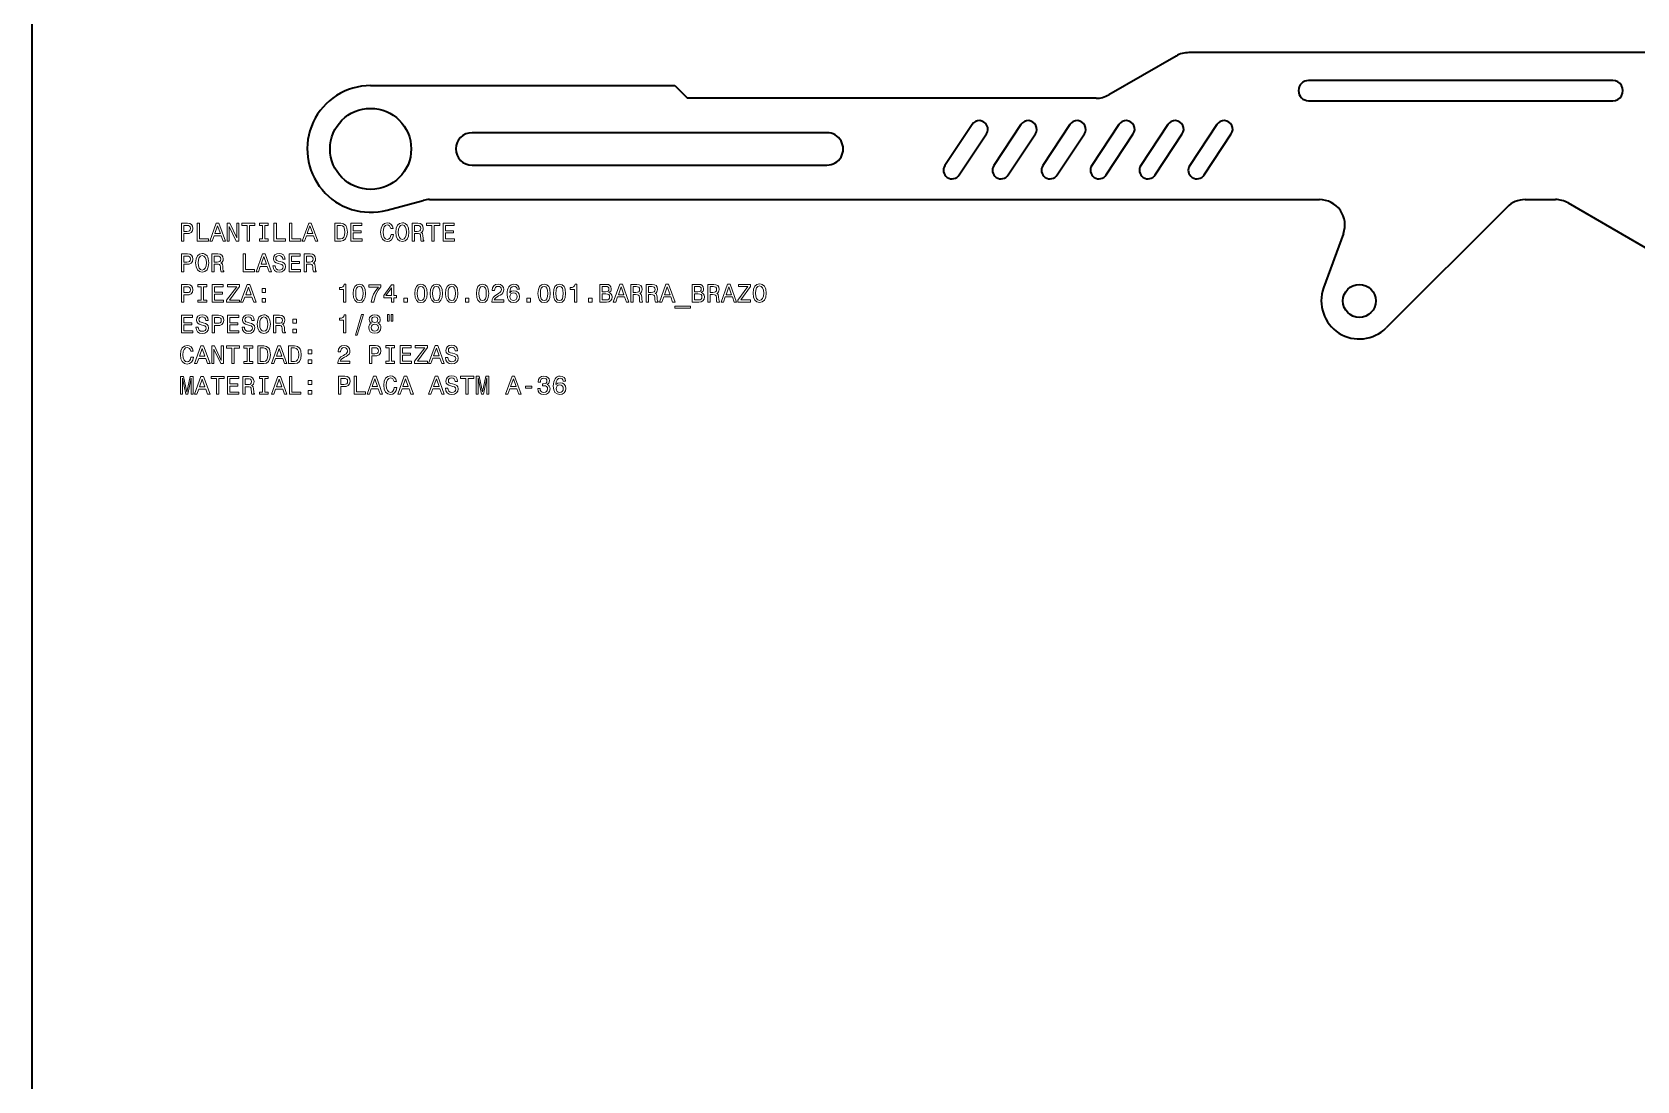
# Model space of a CAD drawing. Extents: x 15 to 1174, y 15 to 826.
# Drawn here: x 15 to 331.5, y 420.4 to 627.4 of the extents above; entities that cross this region are included whole.
import ezdxf

# ---------------------------------------------------------------- set-up
doc = ezdxf.new("R2010")
doc.units = 0

msp = doc.modelspace()

# ---------------------------------------------------------------- linework, layer by layer
at = {"color": 7, "lineweight": 35}
for p, q in [((15, 15), (15, 825.840027)), ((240.611053, 622.6474), (227.343094, 614.987122)), ((352.771301, 623.317261), (243.111053, 623.317261)), ((326.771301, 617.817261), (266.771301, 617.817261)), ((81.771301, 616.817261), (141.771301, 616.817261)), ((141.771301, 616.817261), (144.271301, 614.317261)), ((224.843094, 614.317261), (144.271301, 614.317261)), ((266.771301, 613.817261), (326.771301, 613.817261)), ((200.381378, 609.146851), (195.030136, 601.054749)), ((210.039734, 609.146851), (204.688492, 601.054749)), ((219.69809, 609.146851), (214.346848, 601.054749)), ((229.356445, 609.146851), (224.005203, 601.054749)), ((239.014801, 609.146851), (233.663559, 601.054749)), ((248.673157, 609.146851), (243.321915, 601.054749)), ((171.771301, 607.517273), (101.771301, 607.517273)), ((197.869064, 599.177368), (203.220306, 607.269531)), ((207.52742, 599.177368), (212.878662, 607.269531)), ((217.185776, 599.177368), (222.537018, 607.269531)), ((226.844131, 599.177368), (232.195374, 607.269531)), ((236.502472, 599.177368), (241.853729, 607.269531)), ((246.160828, 599.177368), (251.512085, 607.269531)), ((101.771301, 601.117249), (171.771301, 601.117249)), ((85.006531, 592.243164), (92.111237, 594.146912)), ((93.405334, 594.317261), (268.92865, 594.317261)), ((305.913452, 592.852783), (282.074585, 569.013977)), ((309.448975, 594.317261), (315.431549, 594.317261)), ((317.931549, 593.6474), (335.173828, 583.692566)), ((273.627106, 587.607178), (269.723602, 576.882385))]:
    msp.add_line(p, q, dxfattribs=at)
at = {"color": 7, "lineweight": 13}
for points in [[(44.453892, 586.143372), (44.917866, 586.143372), (44.917866, 587.621033), (45.432278, 587.621033), (45.951729, 587.64624), (46.365273, 587.822754), (46.632565, 588.16571), (46.723343, 588.634705), (46.652737, 589.06842), (46.451008, 589.386169), (46.118156, 589.57782), (45.664265, 589.643372), (44.453892, 589.643372)], [(45.538185, 589.214722), (45.840778, 589.184448), (46.062679, 589.088623), (46.193806, 588.912109), (46.239193, 588.634705), (46.188759, 588.342224), (46.052593, 588.16571), (45.820606, 588.074951), (45.50288, 588.049683), (44.917866, 588.049683), (44.917866, 589.214722)], [(47.530258, 586.143372), (49.779541, 586.143372), (49.779541, 586.567017), (47.994236, 586.567017), (47.994236, 589.643372), (47.530258, 589.643372)], [(50.056915, 586.143372), (50.520893, 586.143372), (50.88905, 587.17218), (52.286022, 587.17218), (52.654179, 586.143372), (53.128242, 586.143372), (51.847263, 589.648438), (51.332855, 589.648438)], [(51.05043, 587.600891), (51.590057, 589.144104), (52.129684, 587.600891)], [(53.476227, 586.143372), (53.894814, 586.143372), (53.894814, 589.012939), (55.236313, 586.143372), (55.775936, 586.143372), (55.775936, 589.643372), (55.352306, 589.643372), (55.352306, 586.773804), (54.025936, 589.643372), (53.476227, 589.643372)], [(57.430115, 586.143372), (57.894093, 586.143372), (57.894093, 589.219727), (58.953171, 589.219727), (58.953171, 589.643372), (56.365993, 589.643372), (56.365993, 589.219727), (57.430115, 589.219727)], [(60.466141, 586.567017), (59.820606, 586.567017), (59.820606, 586.143372), (61.575649, 586.143372), (61.575649, 586.567017), (60.930115, 586.567017), (60.930115, 589.219727), (61.575649, 589.219727), (61.575649, 589.643372), (59.820606, 589.643372), (59.820606, 589.219727), (60.466141, 589.219727)], [(62.710373, 586.143372), (64.959656, 586.143372), (64.959656, 586.567017), (63.174355, 586.567017), (63.174355, 589.643372), (62.710373, 589.643372)], [(65.746399, 586.143372), (67.995682, 586.143372), (67.995682, 586.567017), (66.210373, 586.567017), (66.210373, 589.643372), (65.746399, 589.643372)], [(68.273056, 586.143372), (68.73703, 586.143372), (69.105186, 587.17218), (70.502167, 587.17218), (70.870316, 586.143372), (71.344383, 586.143372), (70.0634, 589.648438), (69.548996, 589.648438)], [(69.266571, 587.600891), (69.806198, 589.144104), (70.345825, 587.600891)], [(75.873199, 589.643372), (74.708214, 589.643372), (74.708214, 586.143372), (75.873199, 586.143372), (76.422913, 586.254333), (76.831406, 586.592224), (77.083572, 587.141907), (77.174347, 587.893372), (77.093658, 588.659912), (76.992798, 588.962524), (76.851585, 589.20459), (76.443085, 589.53241), (76.175797, 589.613098)], [(75.837891, 589.224792), (76.221176, 589.149109), (76.483429, 588.917175), (76.639771, 588.503601), (76.690201, 587.893372), (76.63472, 587.303284), (76.478386, 586.889771), (76.21109, 586.642639), (75.837891, 586.561951), (75.177231, 586.561951), (75.177231, 589.224792)], [(77.855186, 586.143372), (80.074203, 586.143372), (80.074203, 586.567017), (78.31916, 586.567017), (78.31916, 587.752136), (79.882568, 587.752136), (79.882568, 588.170776), (78.31916, 588.170776), (78.31916, 589.219727), (80.033859, 589.219727), (80.033859, 589.643372), (77.855186, 589.643372)], [(85.803314, 587.444519), (85.702446, 587.020874), (85.536018, 586.718323), (85.304031, 586.531677), (85.031693, 586.471191), (84.703888, 586.561951), (84.446686, 586.83429), (84.275208, 587.278076), (84.219742, 587.893372), (84.275208, 588.503601), (84.441635, 588.952454), (84.698845, 589.224792), (85.031693, 589.320618), (85.273773, 589.270203), (85.480545, 589.128967), (85.641922, 588.902039), (85.752876, 588.589355), (86.231979, 588.589355), (86.080688, 589.06842), (85.818436, 589.43158), (85.460373, 589.658508), (85.031693, 589.739197), (84.497116, 589.613098), (84.088608, 589.260071), (83.82637, 588.680115), (83.735588, 587.893372), (83.82637, 587.106628), (84.088608, 586.526672), (84.497116, 586.168579), (85.031693, 586.047546), (85.500717, 586.143372), (85.87896, 586.410645), (86.146255, 586.849426), (86.28746, 587.444519)], [(86.726219, 587.893372), (86.817001, 587.106628), (87.079247, 586.526672), (87.487747, 586.168579), (88.022331, 586.047546), (88.551865, 586.168579), (88.965408, 586.526672), (89.222618, 587.106628), (89.318436, 587.893372), (89.222618, 588.675049), (89.111664, 588.992798), (88.965408, 589.255066), (88.551865, 589.613098), (88.299706, 589.703918), (88.022331, 589.739197), (87.482704, 589.613098), (87.074203, 589.260071), (86.817001, 588.680115)], [(87.210373, 587.893372), (87.265846, 588.503601), (87.432274, 588.952454), (87.689476, 589.224792), (88.022331, 589.320618), (88.350143, 589.224792), (88.607346, 588.947388), (88.773773, 588.498535), (88.83429, 587.893372), (88.773773, 587.283142), (88.607346, 586.83429), (88.350143, 586.561951), (88.022331, 586.471191), (87.689476, 586.561951), (87.432274, 586.83429), (87.265846, 587.278076)], [(89.933716, 586.143372), (90.402733, 586.143372), (90.402733, 587.621033), (90.881836, 587.621033), (91.234863, 587.605896), (91.456772, 587.535278), (91.577805, 587.368896), (91.628235, 587.07135), (91.653458, 586.617432), (91.683716, 586.319885), (91.744232, 586.143372), (92.273773, 586.143372), (92.273773, 586.239197), (92.157776, 586.380432), (92.117432, 586.642639), (92.082123, 587.20752), (91.996391, 587.626099), (91.880402, 587.757202), (91.698837, 587.853027), (91.900574, 587.979126), (92.041779, 588.15564), (92.132561, 588.377502), (92.162819, 588.644836), (92.092209, 589.06842), (91.890488, 589.386169), (91.557632, 589.57782), (91.103745, 589.643372), (89.933716, 589.643372)], [(90.972618, 589.214722), (91.280258, 589.184448), (91.497116, 589.088623), (91.633278, 588.912109), (91.678665, 588.634705), (91.628235, 588.342224), (91.492065, 588.16571), (91.260086, 588.074951), (90.942352, 588.049683), (90.402733, 588.049683), (90.402733, 589.214722)], [(93.862381, 586.143372), (94.326363, 586.143372), (94.326363, 589.219727), (95.385437, 589.219727), (95.385437, 589.643372), (92.798264, 589.643372), (92.798264, 589.219727), (93.862381, 589.219727)], [(96.07132, 586.143372), (98.290344, 586.143372), (98.290344, 586.567017), (96.535294, 586.567017), (96.535294, 587.752136), (98.098694, 587.752136), (98.098694, 588.170776), (96.535294, 588.170776), (96.535294, 589.219727), (98.249992, 589.219727), (98.249992, 589.643372), (96.07132, 589.643372)], [(44.453892, 580.096558), (44.917866, 580.096558), (44.917866, 581.574219), (45.432278, 581.574219), (45.951729, 581.599426), (46.365273, 581.77594), (46.632565, 582.118896), (46.723343, 582.587891), (46.652737, 583.021606), (46.451008, 583.339355), (46.118156, 583.531006), (45.664265, 583.596558), (44.453892, 583.596558)], [(45.538185, 583.167908), (45.840778, 583.137634), (46.062679, 583.041809), (46.193806, 582.865295), (46.239193, 582.587891), (46.188759, 582.29541), (46.052593, 582.118896), (45.820606, 582.028137), (45.50288, 582.002869), (44.917866, 582.002869), (44.917866, 583.167908)], [(47.257927, 581.846558), (47.348701, 581.059814), (47.61095, 580.479858), (48.019451, 580.121765), (48.554035, 580.000732), (49.083572, 580.121765), (49.497116, 580.479858), (49.754322, 581.059814), (49.850143, 581.846558), (49.754322, 582.628235), (49.643372, 582.945984), (49.497116, 583.208252), (49.083572, 583.566284), (48.831413, 583.657104), (48.554035, 583.692383), (48.014408, 583.566284), (47.605907, 583.213257), (47.348701, 582.633301)], [(47.742073, 581.846558), (47.79755, 582.456787), (47.963978, 582.90564), (48.221184, 583.177979), (48.554035, 583.273804), (48.881844, 583.177979), (49.13905, 582.900574), (49.305477, 582.451721), (49.365993, 581.846558), (49.305477, 581.236328), (49.13905, 580.787476), (48.881844, 580.515137), (48.554035, 580.424377), (48.221184, 580.515137), (47.963978, 580.787476), (47.79755, 581.231262)], [(50.465416, 580.096558), (50.934437, 580.096558), (50.934437, 581.574219), (51.413544, 581.574219), (51.766571, 581.559082), (51.988472, 581.488464), (52.109512, 581.322083), (52.159943, 581.024536), (52.185158, 580.570618), (52.215416, 580.273071), (52.275936, 580.096558), (52.805473, 580.096558), (52.805473, 580.192383), (52.689484, 580.333618), (52.649136, 580.595825), (52.613831, 581.160706), (52.528099, 581.579285), (52.412102, 581.710388), (52.230549, 581.806213), (52.432278, 581.932312), (52.573486, 582.108826), (52.664265, 582.330688), (52.694527, 582.598022), (52.62392, 583.021606), (52.422192, 583.339355), (52.089336, 583.531006), (51.635448, 583.596558), (50.465416, 583.596558)], [(51.504322, 583.167908), (51.811958, 583.137634), (52.028816, 583.041809), (52.164986, 582.865295), (52.210373, 582.587891), (52.159943, 582.29541), (52.023773, 582.118896), (51.791786, 582.028137), (51.474064, 582.002869), (50.934437, 582.002869), (50.934437, 583.167908)], [(56.638329, 580.096558), (58.887608, 580.096558), (58.887608, 580.520203), (57.102306, 580.520203), (57.102306, 583.596558), (56.638329, 583.596558)], [(59.164986, 580.096558), (59.628963, 580.096558), (59.99712, 581.125366), (61.394093, 581.125366), (61.762249, 580.096558), (62.236313, 580.096558), (60.95533, 583.601624), (60.440922, 583.601624)], [(60.158501, 581.554077), (60.698128, 583.09729), (61.237755, 581.554077)], [(62.937321, 581.251465), (62.478386, 581.251465), (62.57925, 580.716858), (62.831413, 580.323486), (63.219742, 580.086487), (63.744236, 580.000732), (64.263687, 580.081421), (64.652016, 580.303345), (64.899139, 580.651306), (64.989914, 581.110229), (64.914261, 581.523804), (64.702454, 581.791077), (64.359512, 581.96759), (63.900578, 582.098694), (63.507206, 582.194519), (63.25, 582.305481), (63.103745, 582.466858), (63.058357, 582.719055), (63.103745, 582.945984), (63.234871, 583.117432), (63.4366, 583.233459), (63.713978, 583.273804), (63.996399, 583.223389), (64.2183, 583.087219), (64.364555, 582.860229), (64.435158, 582.552612), (64.894089, 582.552612), (64.894089, 582.562683), (64.8134, 583.036743), (64.57637, 583.389771), (64.203171, 583.611694), (63.698849, 583.687317), (63.244957, 583.611694), (62.89193, 583.399902), (62.664986, 583.072083), (62.584297, 582.648438), (62.649857, 582.270203), (62.841499, 582.013), (63.144093, 581.841492), (63.55764, 581.710388), (63.966141, 581.594421), (64.273773, 581.483459), (64.460373, 581.322083), (64.52594, 581.059814), (64.465416, 580.792542), (64.309082, 580.59082), (64.072044, 580.464722), (63.764412, 580.424377), (63.421471, 580.479858), (63.159222, 580.641235), (62.992798, 580.903503)], [(65.711098, 580.096558), (67.930115, 580.096558), (67.930115, 580.520203), (66.175072, 580.520203), (66.175072, 581.705322), (67.738472, 581.705322), (67.738472, 582.123962), (66.175072, 582.123962), (66.175072, 583.172913), (67.889771, 583.172913), (67.889771, 583.596558), (65.711098, 583.596558)], [(68.681557, 580.096558), (69.150574, 580.096558), (69.150574, 581.574219), (69.629684, 581.574219), (69.982712, 581.559082), (70.204613, 581.488464), (70.325653, 581.322083), (70.376083, 581.024536), (70.401299, 580.570618), (70.431557, 580.273071), (70.492073, 580.096558), (71.021614, 580.096558), (71.021614, 580.192383), (70.905624, 580.333618), (70.865273, 580.595825), (70.829971, 581.160706), (70.744232, 581.579285), (70.628242, 581.710388), (70.446686, 581.806213), (70.648415, 581.932312), (70.789627, 582.108826), (70.880402, 582.330688), (70.91066, 582.598022), (70.840057, 583.021606), (70.638329, 583.339355), (70.305481, 583.531006), (69.851585, 583.596558), (68.681557, 583.596558)], [(69.720459, 583.167908), (70.028099, 583.137634), (70.244957, 583.041809), (70.381126, 582.865295), (70.426514, 582.587891), (70.376083, 582.29541), (70.239914, 582.118896), (70.007927, 582.028137), (69.690201, 582.002869), (69.150574, 582.002869), (69.150574, 583.167908)], [(44.453892, 574.049683), (44.917866, 574.049683), (44.917866, 575.527344), (45.432278, 575.527344), (45.951729, 575.552551), (46.365273, 575.729065), (46.632565, 576.072021), (46.723343, 576.541016), (46.652737, 576.974731), (46.451008, 577.29248), (46.118156, 577.484131), (45.664265, 577.549683), (44.453892, 577.549683)], [(45.538185, 577.121033), (45.840778, 577.090759), (46.062679, 576.994934), (46.193806, 576.81842), (46.239193, 576.541016), (46.188759, 576.248535), (46.052593, 576.072021), (45.820606, 575.981262), (45.50288, 575.955994), (44.917866, 575.955994), (44.917866, 577.121033)], [(48.322044, 574.473328), (47.676514, 574.473328), (47.676514, 574.049683), (49.431557, 574.049683), (49.431557, 574.473328), (48.786022, 574.473328), (48.786022, 577.126038), (49.431557, 577.126038), (49.431557, 577.549683), (47.676514, 577.549683), (47.676514, 577.126038), (48.322044, 577.126038)], [(50.530979, 574.049683), (52.75, 574.049683), (52.75, 574.473328), (50.994957, 574.473328), (50.994957, 575.658447), (52.558357, 575.658447), (52.558357, 576.077087), (50.994957, 576.077087), (50.994957, 577.126038), (52.709656, 577.126038), (52.709656, 577.549683), (50.530979, 577.549683)], [(53.370316, 574.049683), (55.881844, 574.049683), (55.881844, 574.473328), (53.925072, 574.473328), (55.881844, 577.151245), (55.881844, 577.549683), (53.506485, 577.549683), (53.506485, 577.126038), (55.357349, 577.126038), (53.370316, 574.453125)], [(56.128963, 574.049683), (56.592941, 574.049683), (56.961098, 575.078491), (58.35807, 575.078491), (58.726227, 574.049683), (59.200287, 574.049683), (57.919308, 577.554749), (57.4049, 577.554749)], [(57.122478, 575.507202), (57.662102, 577.050415), (58.201729, 575.507202)], [(60.350143, 576.00647), (61.046112, 576.00647), (61.046112, 576.757874), (60.350143, 576.757874)], [(76.427231, 574.096558), (76.886169, 574.096558), (76.886169, 577.621765), (76.543228, 577.621765), (76.452446, 577.314148), (76.270897, 577.107361), (75.993515, 576.986328), (75.610229, 576.945984), (75.610229, 576.587891), (76.427231, 576.587891)], [(78.338615, 575.806213), (78.414268, 575.014404), (78.651299, 574.449585), (79.029541, 574.106628), (79.554031, 573.995667), (80.073486, 574.106628), (80.451729, 574.449585), (80.683716, 575.014404), (80.764412, 575.806213), (80.683716, 576.592957), (80.587898, 576.90564), (80.451729, 577.162842), (80.073486, 577.505798), (79.554031, 577.621765), (79.029541, 577.505798), (78.651299, 577.157776), (78.414268, 576.592957)], [(78.822769, 575.806213), (78.863113, 576.416443), (78.989197, 576.855225), (79.216141, 577.112427), (79.554031, 577.203186), (79.886887, 577.112427), (80.113831, 576.855225), (80.239914, 576.416443), (80.280258, 575.806213), (80.239914, 575.190918), (80.113831, 574.752197), (79.886887, 574.494995), (79.554031, 574.409241), (79.216141, 574.494995), (78.989197, 574.752197), (78.863113, 575.190918)], [(81.889046, 574.096558), (82.398415, 574.096558), (82.564842, 574.928711), (82.857346, 575.705322), (83.270889, 576.426514), (83.810516, 577.102295), (83.810516, 577.520935), (81.409943, 577.520935), (81.409943, 577.061951), (83.32637, 577.061951), (82.771614, 576.381165), (82.353027, 575.670044), (82.060516, 574.913574)], [(85.903458, 574.096558), (86.357346, 574.096558), (86.357346, 574.963989), (86.856628, 574.963989), (86.856628, 575.367432), (86.357346, 575.367432), (86.357346, 577.520935), (85.898415, 577.520935), (84.365273, 575.407776), (84.365273, 574.963989), (85.903458, 574.963989)], [(84.788902, 575.367432), (85.903458, 576.935913), (85.903458, 575.367432)], [(90.482712, 575.806213), (90.558357, 575.014404), (90.795387, 574.449585), (91.17363, 574.106628), (91.698128, 573.995667), (92.217575, 574.106628), (92.595825, 574.449585), (92.827812, 575.014404), (92.908501, 575.806213), (92.827812, 576.592957), (92.731987, 576.90564), (92.595825, 577.162842), (92.217575, 577.505798), (91.698128, 577.621765), (91.17363, 577.505798), (90.795387, 577.157776), (90.558357, 576.592957)], [(90.966858, 575.806213), (91.007202, 576.416443), (91.133286, 576.855225), (91.360229, 577.112427), (91.698128, 577.203186), (92.030983, 577.112427), (92.257927, 576.855225), (92.384003, 576.416443), (92.424355, 575.806213), (92.384003, 575.190918), (92.257927, 574.752197), (92.030983, 574.494995), (91.698128, 574.409241), (91.360229, 574.494995), (91.133286, 574.752197), (91.007202, 575.190918)], [(93.51873, 575.806213), (93.594383, 575.014404), (93.831413, 574.449585), (94.209656, 574.106628), (94.734146, 573.995667), (95.253601, 574.106628), (95.631844, 574.449585), (95.863831, 575.014404), (95.944527, 575.806213), (95.863831, 576.592957), (95.768013, 576.90564), (95.631844, 577.162842), (95.253601, 577.505798), (94.734146, 577.621765), (94.209656, 577.505798), (93.831413, 577.157776), (93.594383, 576.592957)], [(94.002884, 575.806213), (94.043228, 576.416443), (94.169312, 576.855225), (94.396255, 577.112427), (94.734146, 577.203186), (95.067001, 577.112427), (95.293945, 576.855225), (95.420029, 576.416443), (95.460373, 575.806213), (95.420029, 575.190918), (95.293945, 574.752197), (95.067001, 574.494995), (94.734146, 574.409241), (94.396255, 574.494995), (94.169312, 574.752197), (94.043228, 575.190918)], [(96.554756, 575.806213), (96.630402, 575.014404), (96.867439, 574.449585), (97.245682, 574.106628), (97.770172, 573.995667), (98.289627, 574.106628), (98.66787, 574.449585), (98.899857, 575.014404), (98.980545, 575.806213), (98.899857, 576.592957), (98.804031, 576.90564), (98.66787, 577.162842), (98.289627, 577.505798), (97.770172, 577.621765), (97.245682, 577.505798), (96.867439, 577.157776), (96.630402, 576.592957)], [(97.03891, 575.806213), (97.079254, 576.416443), (97.205338, 576.855225), (97.432281, 577.112427), (97.770172, 577.203186), (98.103027, 577.112427), (98.329971, 576.855225), (98.456055, 576.416443), (98.496399, 575.806213), (98.456055, 575.190918), (98.329971, 574.752197), (98.103027, 574.494995), (97.770172, 574.409241), (97.432281, 574.494995), (97.205338, 574.752197), (97.079254, 575.190918)], [(102.626801, 575.806213), (102.702454, 575.014404), (102.939484, 574.449585), (103.317719, 574.106628), (103.842216, 573.995667), (104.361671, 574.106628), (104.739914, 574.449585), (104.971901, 575.014404), (105.052597, 575.806213), (104.971901, 576.592957), (104.876083, 576.90564), (104.739914, 577.162842), (104.361671, 577.505798), (103.842216, 577.621765), (103.317719, 577.505798), (102.939484, 577.157776), (102.702454, 576.592957)], [(103.110947, 575.806213), (103.151299, 576.416443), (103.277374, 576.855225), (103.504318, 577.112427), (103.842216, 577.203186), (104.175072, 577.112427), (104.402016, 576.855225), (104.528099, 576.416443), (104.568443, 575.806213), (104.528099, 575.190918), (104.402016, 574.752197), (104.175072, 574.494995), (103.842216, 574.409241), (103.504318, 574.494995), (103.277374, 574.752197), (103.151299, 575.190918)], [(105.64769, 574.096558), (108.053314, 574.096558), (108.053314, 574.530273), (106.152016, 574.530273), (106.257919, 574.767334), (106.439484, 574.963989), (106.999283, 575.322083), (107.296829, 575.473389), (107.629684, 575.690247), (107.866714, 575.942383), (108.002884, 576.239929), (108.053314, 576.57782), (107.967575, 577.001465), (107.730545, 577.33429), (107.367432, 577.546143), (106.898415, 577.621765), (106.414261, 577.536011), (106.046112, 577.299011), (105.809074, 576.920776), (105.728386, 576.421509), (105.728386, 576.350891), (106.187317, 576.350891), (106.187317, 576.391235), (106.232712, 576.734192), (106.368874, 576.986328), (106.585732, 577.147705), (106.873199, 577.203186), (107.16571, 577.152771), (107.382568, 577.026672), (107.523773, 576.830017), (107.574203, 576.582886), (107.538902, 576.350891), (107.443085, 576.154175), (107.2817, 575.982727), (107.059799, 575.831421), (106.762245, 575.670044), (106.268013, 575.357361), (105.920029, 575.024536), (105.713257, 574.621033), (105.64769, 574.111694)], [(111.124634, 576.653503), (111.028816, 577.061951), (110.806915, 577.364563), (110.463974, 577.556213), (110.020172, 577.621765), (109.722626, 577.586487), (109.465416, 577.490662), (109.238472, 577.33429), (109.046829, 577.112427), (108.895531, 576.835022), (108.784576, 576.497131), (108.713974, 576.098694), (108.693802, 575.649841), (108.77449, 574.933716), (109.021606, 574.414307), (109.420029, 574.101624), (109.964691, 573.995667), (110.453888, 574.086487), (110.827087, 574.323486), (111.06916, 574.696716), (111.154892, 575.170776), (111.06916, 575.649841), (110.837173, 576.018005), (110.479103, 576.25), (110.035301, 576.330688), (109.556198, 576.229858), (109.19812, 575.942383), (109.273773, 576.497131), (109.435158, 576.895569), (109.682274, 577.132568), (110.025215, 577.213257), (110.277374, 577.172913), (110.469017, 577.067017), (110.5951, 576.890503), (110.66066, 576.653503)], [(114.770889, 575.806213), (114.846542, 575.014404), (115.083572, 574.449585), (115.461807, 574.106628), (115.986313, 573.995667), (116.50576, 574.106628), (116.884003, 574.449585), (117.11599, 575.014404), (117.196686, 575.806213), (117.11599, 576.592957), (117.020172, 576.90564), (116.884003, 577.162842), (116.50576, 577.505798), (115.986313, 577.621765), (115.461807, 577.505798), (115.083572, 577.157776), (114.846542, 576.592957)], [(115.255035, 575.806213), (115.295387, 576.416443), (115.421463, 576.855225), (115.648407, 577.112427), (115.986313, 577.203186), (116.31916, 577.112427), (116.546104, 576.855225), (116.672188, 576.416443), (116.712532, 575.806213), (116.672188, 575.190918), (116.546104, 574.752197), (116.31916, 574.494995), (115.986313, 574.409241), (115.648407, 574.494995), (115.421463, 574.752197), (115.295387, 575.190918)], [(117.806915, 575.806213), (117.882561, 575.014404), (118.119591, 574.449585), (118.497833, 574.106628), (119.022331, 573.995667), (119.541779, 574.106628), (119.920029, 574.449585), (120.152008, 575.014404), (120.232704, 575.806213), (120.152008, 576.592957), (120.05619, 576.90564), (119.920029, 577.162842), (119.541779, 577.505798), (119.022331, 577.621765), (118.497833, 577.505798), (118.119591, 577.157776), (117.882561, 576.592957)], [(118.291061, 575.806213), (118.331406, 576.416443), (118.457489, 576.855225), (118.684433, 577.112427), (119.022331, 577.203186), (119.355179, 577.112427), (119.582123, 576.855225), (119.708206, 576.416443), (119.74855, 575.806213), (119.708206, 575.190918), (119.582123, 574.752197), (119.355179, 574.494995), (119.022331, 574.409241), (118.684433, 574.494995), (118.457489, 574.752197), (118.331406, 575.190918)], [(121.967575, 574.096558), (122.426506, 574.096558), (122.426506, 577.621765), (122.083572, 577.621765), (121.99279, 577.314148), (121.811234, 577.107361), (121.533859, 576.986328), (121.150574, 576.945984), (121.150574, 576.587891), (121.967575, 576.587891)], [(128.760803, 575.987793), (129.113831, 576.280273), (129.204605, 576.47699), (129.234863, 576.719055), (129.169296, 577.09729), (128.97261, 577.369629), (128.654892, 577.536011), (128.21109, 577.596558), (126.965408, 577.596558), (126.965408, 574.096558), (128.281693, 574.096558), (128.750717, 574.167175), (129.098694, 574.373962), (129.315552, 574.701721), (129.391205, 575.145569), (129.34581, 575.443115), (129.224777, 575.690247), (129.028091, 575.871765)], [(128.115265, 576.144104), (127.429382, 576.144104), (127.429382, 577.177979), (128.155609, 577.177979), (128.427948, 577.147705), (128.619598, 577.056946), (128.73558, 576.900574), (128.775925, 576.668579), (128.730545, 576.436646), (128.609497, 576.275208), (128.402725, 576.174377)], [(129.63327, 574.096558), (130.09726, 574.096558), (130.465408, 575.125366), (131.862381, 575.125366), (132.230545, 574.096558), (132.704605, 574.096558), (131.423615, 577.601624), (130.90921, 577.601624)], [(130.626801, 575.554077), (131.166412, 577.09729), (131.706039, 575.554077)], [(133.077805, 574.096558), (133.546814, 574.096558), (133.546814, 575.574219), (134.025925, 575.574219), (134.378952, 575.559082), (134.600861, 575.488464), (134.721893, 575.322083), (134.772324, 575.024536), (134.797546, 574.570618), (134.827805, 574.273071), (134.888321, 574.096558), (135.417862, 574.096558), (135.417862, 574.192383), (135.301865, 574.333618), (135.26152, 574.595825), (135.226212, 575.160706), (135.140472, 575.579285), (135.02449, 575.710388), (134.842926, 575.806213), (135.044662, 575.932312), (135.185867, 576.108826), (135.276642, 576.330688), (135.306915, 576.598022), (135.236298, 577.021606), (135.034576, 577.339355), (134.701721, 577.531006), (134.247833, 577.596558), (133.077805, 577.596558)], [(134.116699, 577.167908), (134.424347, 577.137634), (134.641205, 577.041809), (134.777374, 576.865295), (134.822754, 576.587891), (134.772324, 576.29541), (134.636154, 576.118896), (134.404175, 576.028137), (134.086441, 576.002869), (133.546814, 576.002869), (133.546814, 577.167908)], [(136.113831, 574.096558), (136.58284, 574.096558), (136.58284, 575.574219), (137.061951, 575.574219), (137.414978, 575.559082), (137.636871, 575.488464), (137.757919, 575.322083), (137.80835, 575.024536), (137.833557, 574.570618), (137.863831, 574.273071), (137.924347, 574.096558), (138.453888, 574.096558), (138.453888, 574.192383), (138.337891, 574.333618), (138.297546, 574.595825), (138.262238, 575.160706), (138.176498, 575.579285), (138.060516, 575.710388), (137.878952, 575.806213), (138.080688, 575.932312), (138.221893, 576.108826), (138.312668, 576.330688), (138.342926, 576.598022), (138.272324, 577.021606), (138.070587, 577.339355), (137.737747, 577.531006), (137.283844, 577.596558), (136.113831, 577.596558)], [(137.152725, 577.167908), (137.460358, 577.137634), (137.677216, 577.041809), (137.813385, 576.865295), (137.85878, 576.587891), (137.80835, 576.29541), (137.67218, 576.118896), (137.440186, 576.028137), (137.122467, 576.002869), (136.58284, 576.002869), (136.58284, 577.167908)], [(138.741348, 574.096558), (139.205322, 574.096558), (139.573486, 575.125366), (140.970459, 575.125366), (141.338608, 574.096558), (141.812668, 574.096558), (140.531693, 577.601624), (140.017273, 577.601624)], [(139.734863, 575.554077), (140.274475, 577.09729), (140.814117, 575.554077)], [(146.976929, 575.987793), (147.329956, 576.280273), (147.420746, 576.47699), (147.451004, 576.719055), (147.385437, 577.09729), (147.188751, 577.369629), (146.871033, 577.536011), (146.427216, 577.596558), (145.181549, 577.596558), (145.181549, 574.096558), (146.497833, 574.096558), (146.966858, 574.167175), (147.314835, 574.373962), (147.531693, 574.701721), (147.60733, 575.145569), (147.561951, 575.443115), (147.440918, 575.690247), (147.244232, 575.871765)], [(146.331406, 576.144104), (145.645523, 576.144104), (145.645523, 577.177979), (146.37175, 577.177979), (146.644073, 577.147705), (146.835724, 577.056946), (146.951721, 576.900574), (146.992065, 576.668579), (146.946686, 576.436646), (146.825638, 576.275208), (146.618866, 576.174377)], [(148.257919, 574.096558), (148.726929, 574.096558), (148.726929, 575.574219), (149.206055, 575.574219), (149.559082, 575.559082), (149.780975, 575.488464), (149.902008, 575.322083), (149.952454, 575.024536), (149.977661, 574.570618), (150.007919, 574.273071), (150.068436, 574.096558), (150.597977, 574.096558), (150.597977, 574.192383), (150.481979, 574.333618), (150.441635, 574.595825), (150.406342, 575.160706), (150.320602, 575.579285), (150.204605, 575.710388), (150.023041, 575.806213), (150.224777, 575.932312), (150.365997, 576.108826), (150.456757, 576.330688), (150.48703, 576.598022), (150.416412, 577.021606), (150.214691, 577.339355), (149.881836, 577.531006), (149.427948, 577.596558), (148.257919, 577.596558)], [(149.296814, 577.167908), (149.604462, 577.137634), (149.82132, 577.041809), (149.957489, 576.865295), (150.002869, 576.587891), (149.952454, 576.29541), (149.816284, 576.118896), (149.58429, 576.028137), (149.266571, 576.002869), (148.726929, 576.002869), (148.726929, 577.167908)], [(150.885437, 574.096558), (151.349426, 574.096558), (151.717575, 575.125366), (153.114548, 575.125366), (153.482697, 574.096558), (153.956772, 574.096558), (152.675781, 577.601624), (152.161377, 577.601624)], [(151.878967, 575.554077), (152.418579, 577.09729), (152.958221, 575.554077)], [(154.198853, 574.096558), (156.710373, 574.096558), (156.710373, 574.520203), (154.753601, 574.520203), (156.710373, 577.19812), (156.710373, 577.596558), (154.335022, 577.596558), (154.335022, 577.172913), (156.185883, 577.172913), (154.198853, 574.5)], [(157.194519, 575.846558), (157.285309, 575.059814), (157.547546, 574.479858), (157.956055, 574.121765), (158.490631, 574.000732), (159.020172, 574.121765), (159.433716, 574.479858), (159.690918, 575.059814), (159.786743, 575.846558), (159.690918, 576.628235), (159.579971, 576.945984), (159.433716, 577.208252), (159.020172, 577.566284), (158.768005, 577.657104), (158.490631, 577.692383), (157.951019, 577.566284), (157.542511, 577.213257), (157.285309, 576.633301)], [(157.67868, 575.846558), (157.734161, 576.456787), (157.900574, 576.90564), (158.157776, 577.177979), (158.490631, 577.273804), (158.818451, 577.177979), (159.075653, 576.900574), (159.242081, 576.451721), (159.302597, 575.846558), (159.242081, 575.236328), (159.075653, 574.787476), (158.818451, 574.515137), (158.490631, 574.424377), (158.157776, 574.515137), (157.900574, 574.787476), (157.734161, 575.231262)], [(60.350143, 574.049683), (61.046112, 574.049683), (61.046112, 574.801147), (60.350143, 574.801147)], [(88.314117, 574.096558), (89.010086, 574.096558), (89.010086, 574.848022), (88.314117, 574.848022)], [(100.458214, 574.096558), (101.154175, 574.096558), (101.154175, 574.848022), (100.458214, 574.848022)], [(110.665703, 575.16571), (110.610229, 574.848022), (110.469017, 574.605896), (110.242073, 574.444519), (109.959656, 574.394104), (109.662102, 574.444519), (109.435158, 574.600891), (109.288902, 574.842957), (109.243515, 575.160706), (109.293945, 575.473389), (109.435158, 575.710388), (109.667145, 575.861694), (109.979828, 575.917175), (110.252159, 575.861694), (110.469017, 575.715454), (110.610229, 575.478394)], [(112.602303, 574.096558), (113.298264, 574.096558), (113.298264, 574.848022), (112.602303, 574.848022)], [(124.746391, 574.096558), (125.442352, 574.096558), (125.442352, 574.848022), (124.746391, 574.848022)], [(128.226227, 574.515137), (127.429382, 574.515137), (127.429382, 575.720459), (128.180832, 575.720459), (128.49855, 575.685181), (128.725494, 575.579285), (128.861664, 575.397705), (128.907059, 575.135437), (128.861664, 574.858093), (128.73558, 574.666443), (128.523773, 574.550476)], [(141.792496, 573.259399), (141.792496, 572.906372), (144.828522, 572.906372), (144.828522, 573.259399)], [(146.442352, 574.515137), (145.645523, 574.515137), (145.645523, 575.720459), (146.396973, 575.720459), (146.714691, 575.685181), (146.941635, 575.579285), (147.077805, 575.397705), (147.123199, 575.135437), (147.077805, 574.858093), (146.951721, 574.666443), (146.739899, 574.550476)], [(44.458935, 568.002869), (46.677956, 568.002869), (46.677956, 568.426514), (44.922913, 568.426514), (44.922913, 569.611633), (46.486313, 569.611633), (46.486313, 570.030273), (44.922913, 570.030273), (44.922913, 571.079224), (46.637608, 571.079224), (46.637608, 571.502869), (44.458935, 571.502869)], [(47.757206, 569.157776), (47.298271, 569.157776), (47.399136, 568.623169), (47.651299, 568.229797), (48.039627, 567.992798), (48.564121, 567.907043), (49.083572, 567.987732), (49.471901, 568.209656), (49.719021, 568.557617), (49.809799, 569.016541), (49.73415, 569.430115), (49.522335, 569.697388), (49.179394, 569.873901), (48.720459, 570.005005), (48.327087, 570.10083), (48.069885, 570.211792), (47.92363, 570.373169), (47.878242, 570.625366), (47.92363, 570.852295), (48.054756, 571.023743), (48.256485, 571.139771), (48.533863, 571.180115), (48.816284, 571.1297), (49.038185, 570.99353), (49.184437, 570.766541), (49.255043, 570.458923), (49.713978, 570.458923), (49.713978, 570.468994), (49.633286, 570.943054), (49.396255, 571.296082), (49.023056, 571.518005), (48.51873, 571.593628), (48.064842, 571.518005), (47.711815, 571.306152), (47.484871, 570.978394), (47.404179, 570.554749), (47.469742, 570.176514), (47.661385, 569.919312), (47.963978, 569.747803), (48.377522, 569.616699), (48.786022, 569.500732), (49.093658, 569.389771), (49.280258, 569.228394), (49.345821, 568.966125), (49.285301, 568.698853), (49.128963, 568.497131), (48.89193, 568.371033), (48.584293, 568.330688), (48.241356, 568.386169), (47.979107, 568.547546), (47.812679, 568.809814)], [(50.525936, 568.002869), (50.989914, 568.002869), (50.989914, 569.48053), (51.504322, 569.48053), (52.023773, 569.505737), (52.437321, 569.682251), (52.704613, 570.025208), (52.795387, 570.494202), (52.724785, 570.927917), (52.523056, 571.245667), (52.190201, 571.437317), (51.736313, 571.502869), (50.525936, 571.502869)], [(51.610229, 571.074219), (51.912827, 571.043945), (52.134727, 570.94812), (52.26585, 570.771606), (52.311241, 570.494202), (52.260807, 570.201721), (52.124641, 570.025208), (51.892651, 569.934448), (51.574928, 569.90918), (50.989914, 569.90918), (50.989914, 571.074219)], [(53.567001, 568.002869), (55.786022, 568.002869), (55.786022, 568.426514), (54.030979, 568.426514), (54.030979, 569.611633), (55.594379, 569.611633), (55.594379, 570.030273), (54.030979, 570.030273), (54.030979, 571.079224), (55.745678, 571.079224), (55.745678, 571.502869), (53.567001, 571.502869)], [(56.865273, 569.157776), (56.406342, 569.157776), (56.507206, 568.623169), (56.759365, 568.229797), (57.147694, 567.992798), (57.672192, 567.907043), (58.191643, 567.987732), (58.579971, 568.209656), (58.827087, 568.557617), (58.91787, 569.016541), (58.84222, 569.430115), (58.630402, 569.697388), (58.287464, 569.873901), (57.828529, 570.005005), (57.435158, 570.10083), (57.177956, 570.211792), (57.0317, 570.373169), (56.986313, 570.625366), (57.0317, 570.852295), (57.162827, 571.023743), (57.364555, 571.139771), (57.64193, 571.180115), (57.924351, 571.1297), (58.146255, 570.99353), (58.292507, 570.766541), (58.363113, 570.458923), (58.822044, 570.458923), (58.822044, 570.468994), (58.741356, 570.943054), (58.504322, 571.296082), (58.131126, 571.518005), (57.626801, 571.593628), (57.172913, 571.518005), (56.819885, 571.306152), (56.592941, 570.978394), (56.512249, 570.554749), (56.577812, 570.176514), (56.769455, 569.919312), (57.072044, 569.747803), (57.485592, 569.616699), (57.894093, 569.500732), (58.201729, 569.389771), (58.388329, 569.228394), (58.453892, 568.966125), (58.393372, 568.698853), (58.23703, 568.497131), (58, 568.371033), (57.692364, 568.330688), (57.349426, 568.386169), (57.087177, 568.547546), (56.92075, 568.809814)], [(59.402016, 569.752869), (59.492798, 568.966125), (59.755043, 568.386169), (60.163544, 568.028076), (60.698128, 567.907043), (61.227669, 568.028076), (61.641212, 568.386169), (61.898415, 568.966125), (61.994236, 569.752869), (61.898415, 570.534546), (61.787464, 570.852295), (61.641212, 571.114563), (61.227669, 571.472595), (60.975502, 571.563416), (60.698128, 571.598694), (60.158501, 571.472595), (59.75, 571.119568), (59.492798, 570.539612)], [(59.886169, 569.752869), (59.941643, 570.363098), (60.10807, 570.811951), (60.365273, 571.08429), (60.698128, 571.180115), (61.025936, 571.08429), (61.283142, 570.806885), (61.44957, 570.358032), (61.510086, 569.752869), (61.44957, 569.142639), (61.283142, 568.693787), (61.025936, 568.421448), (60.698128, 568.330688), (60.365273, 568.421448), (60.10807, 568.693787), (59.941643, 569.137573)], [(62.609512, 568.002869), (63.078529, 568.002869), (63.078529, 569.48053), (63.55764, 569.48053), (63.910664, 569.465393), (64.132568, 569.394775), (64.253601, 569.228394), (64.304031, 568.930847), (64.329254, 568.476929), (64.359512, 568.179382), (64.420029, 568.002869), (64.94957, 568.002869), (64.94957, 568.098694), (64.833572, 568.239929), (64.793228, 568.502136), (64.757927, 569.067017), (64.672195, 569.485596), (64.556198, 569.616699), (64.374641, 569.712524), (64.57637, 569.838623), (64.717575, 570.015137), (64.808357, 570.237), (64.838615, 570.504333), (64.768013, 570.927917), (64.566284, 571.245667), (64.233429, 571.437317), (63.779541, 571.502869), (62.609512, 571.502869)], [(63.648415, 571.074219), (63.956055, 571.043945), (64.172913, 570.94812), (64.309082, 570.771606), (64.354469, 570.494202), (64.304031, 570.201721), (64.16787, 570.025208), (63.935879, 569.934448), (63.618156, 569.90918), (63.078529, 569.90918), (63.078529, 571.074219)], [(66.422195, 569.959656), (67.118156, 569.959656), (67.118156, 570.71106), (66.422195, 570.71106)], [(76.427231, 568.049683), (76.886169, 568.049683), (76.886169, 571.57489), (76.543228, 571.57489), (76.452446, 571.267273), (76.270897, 571.060486), (75.993515, 570.939453), (75.610229, 570.899109), (75.610229, 570.541016), (76.427231, 570.541016)], [(78.767288, 567.580688), (79.115273, 567.580688), (80.335739, 571.645508), (79.982712, 571.645508)], [(81.964699, 569.935852), (81.707489, 569.794617), (81.530983, 569.597961), (81.420029, 569.35083), (81.384727, 569.053284), (81.465416, 568.604431), (81.697403, 568.25647), (82.075645, 568.034546), (82.590057, 567.948792), (83.099426, 568.034546), (83.477669, 568.25647), (83.709656, 568.604431), (83.795387, 569.053284), (83.755043, 569.35083), (83.649139, 569.597961), (83.467575, 569.794617), (83.215416, 569.935852), (83.417145, 570.056885), (83.558357, 570.223328), (83.644089, 570.425049), (83.674355, 570.67218), (83.593658, 571.030212), (83.381844, 571.317688), (83.038902, 571.504272), (82.590057, 571.57489), (82.136169, 571.504272), (81.793228, 571.317688), (81.57637, 571.030212), (81.500717, 570.67218), (81.52594, 570.425049), (81.611671, 570.223328)], [(81.979828, 570.631836), (82.020172, 570.853699), (82.141212, 571.025208), (82.332855, 571.131104), (82.590057, 571.171448), (82.842216, 571.131104), (83.033859, 571.025208), (83.1549, 570.853699), (83.200287, 570.631836), (83.1549, 570.404846), (83.033859, 570.228333), (82.842216, 570.112366), (82.590057, 570.077087), (82.332855, 570.117432), (82.141212, 570.228333), (82.020172, 570.404846)], [(85.091499, 571.675781), (85.091499, 570.304016), (85.434441, 570.304016), (85.434441, 571.675781)], [(85.822769, 571.675781), (85.822769, 570.304016), (86.16066, 570.304016), (86.16066, 571.675781)], [(66.422195, 568.002869), (67.118156, 568.002869), (67.118156, 568.754333), (66.422195, 568.754333)], [(81.868874, 569.063354), (81.914268, 569.330688), (82.060516, 569.53241), (82.28746, 569.663513), (82.590057, 569.708923), (82.887611, 569.663513), (83.114555, 569.53241), (83.260803, 569.330688), (83.311241, 569.063354), (83.260803, 568.775879), (83.114555, 568.559021), (82.887611, 568.417847), (82.590057, 568.372437), (82.28746, 568.417847), (82.060516, 568.559021), (81.914268, 568.775879)], [(46.335014, 563.257202), (46.23415, 562.833557), (46.067722, 562.531006), (45.835735, 562.34436), (45.5634, 562.283875), (45.235592, 562.374634), (44.978386, 562.646973), (44.806915, 563.090759), (44.751442, 563.706055), (44.806915, 564.316284), (44.973343, 564.765137), (45.230549, 565.037476), (45.5634, 565.133301), (45.805477, 565.082886), (46.012249, 564.94165), (46.17363, 564.714722), (46.284584, 564.402039), (46.763687, 564.402039), (46.612392, 564.881104), (46.350143, 565.244263), (45.992073, 565.471191), (45.5634, 565.55188), (45.02882, 565.425781), (44.620316, 565.072754), (44.35807, 564.492798), (44.267292, 563.706055), (44.35807, 562.919312), (44.620316, 562.339355), (45.02882, 561.981262), (45.5634, 561.860229), (46.032421, 561.956055), (46.410664, 562.223328), (46.677956, 562.662109), (46.819164, 563.257202)], [(47.020893, 561.956055), (47.484871, 561.956055), (47.853027, 562.984863), (49.25, 562.984863), (49.618156, 561.956055), (50.09222, 561.956055), (48.811241, 565.461121), (48.296829, 565.461121)], [(48.014408, 563.413574), (48.554035, 564.956787), (49.093658, 563.413574)], [(50.440201, 561.956055), (50.858791, 561.956055), (50.858791, 564.825623), (52.200287, 561.956055), (52.739914, 561.956055), (52.739914, 565.456055), (52.316284, 565.456055), (52.316284, 562.586487), (50.989914, 565.456055), (50.440201, 565.456055)], [(54.394093, 561.956055), (54.85807, 561.956055), (54.85807, 565.03241), (55.917145, 565.03241), (55.917145, 565.456055), (53.329971, 565.456055), (53.329971, 565.03241), (54.394093, 565.03241)], [(57.430115, 562.3797), (56.784584, 562.3797), (56.784584, 561.956055), (58.539627, 561.956055), (58.539627, 562.3797), (57.894093, 562.3797), (57.894093, 565.03241), (58.539627, 565.03241), (58.539627, 565.456055), (56.784584, 565.456055), (56.784584, 565.03241), (57.430115, 565.03241)], [(60.693085, 565.456055), (59.528099, 565.456055), (59.528099, 561.956055), (60.693085, 561.956055), (61.242798, 562.067017), (61.651299, 562.404907), (61.903458, 562.95459), (61.994236, 563.706055), (61.913544, 564.472595), (61.812683, 564.775208), (61.671471, 565.017273), (61.26297, 565.345093), (60.995678, 565.425781)], [(60.657784, 565.037476), (61.041069, 564.961792), (61.303314, 564.729858), (61.459656, 564.316284), (61.510086, 563.706055), (61.454613, 563.115967), (61.298271, 562.702454), (61.030983, 562.455322), (60.657784, 562.374634), (59.99712, 562.374634), (59.99712, 565.037476)], [(62.201012, 561.956055), (62.664986, 561.956055), (63.033142, 562.984863), (64.430115, 562.984863), (64.798271, 561.956055), (65.272339, 561.956055), (63.991356, 565.461121), (63.476944, 565.461121)], [(63.194527, 563.413574), (63.73415, 564.956787), (64.273773, 563.413574)], [(66.765129, 565.456055), (65.600143, 565.456055), (65.600143, 561.956055), (66.765129, 561.956055), (67.314842, 562.067017), (67.723343, 562.404907), (67.97551, 562.95459), (68.066284, 563.706055), (67.985596, 564.472595), (67.884727, 564.775208), (67.743515, 565.017273), (67.335014, 565.345093), (67.067726, 565.425781)], [(66.729828, 565.037476), (67.113113, 564.961792), (67.375366, 564.729858), (67.5317, 564.316284), (67.582138, 563.706055), (67.526657, 563.115967), (67.370316, 562.702454), (67.103027, 562.455322), (66.729828, 562.374634), (66.069168, 562.374634), (66.069168, 565.037476)], [(69.458214, 563.912842), (70.154175, 563.912842), (70.154175, 564.664246), (69.458214, 564.664246)], [(75.28746, 562.002869), (77.693085, 562.002869), (77.693085, 562.436584), (75.791786, 562.436584), (75.897697, 562.673645), (76.079254, 562.8703), (76.639046, 563.228394), (76.9366, 563.3797), (77.269455, 563.596558), (77.506485, 563.848694), (77.642654, 564.14624), (77.693085, 564.484131), (77.607346, 564.907776), (77.370316, 565.240601), (77.007202, 565.452454), (76.538185, 565.528076), (76.054031, 565.442322), (75.685883, 565.205322), (75.448845, 564.827087), (75.368156, 564.32782), (75.368156, 564.257202), (75.827087, 564.257202), (75.827087, 564.297546), (75.872475, 564.640503), (76.008644, 564.892639), (76.225502, 565.054016), (76.51297, 565.109497), (76.805473, 565.059082), (77.022331, 564.932983), (77.163544, 564.736328), (77.213974, 564.489197), (77.178673, 564.257202), (77.082855, 564.060486), (76.921471, 563.889038), (76.69957, 563.737732), (76.402016, 563.576355), (75.907784, 563.263672), (75.559799, 562.930847), (75.353027, 562.527344), (75.28746, 562.018005)], [(81.52594, 562.002869), (81.989914, 562.002869), (81.989914, 563.48053), (82.504326, 563.48053), (83.023773, 563.505737), (83.437317, 563.682251), (83.704613, 564.025208), (83.795387, 564.494202), (83.724785, 564.927917), (83.523056, 565.245667), (83.190201, 565.437317), (82.736313, 565.502869), (81.52594, 565.502869)], [(82.610229, 565.074219), (82.912827, 565.043945), (83.134727, 564.94812), (83.265854, 564.771606), (83.311241, 564.494202), (83.260803, 564.201721), (83.124641, 564.025208), (82.892654, 563.934448), (82.574928, 563.90918), (81.989914, 563.90918), (81.989914, 565.074219)], [(85.394089, 562.426514), (84.748558, 562.426514), (84.748558, 562.002869), (86.503601, 562.002869), (86.503601, 562.426514), (85.85807, 562.426514), (85.85807, 565.079224), (86.503601, 565.079224), (86.503601, 565.502869), (84.748558, 565.502869), (84.748558, 565.079224), (85.394089, 565.079224)], [(87.603027, 562.002869), (89.822044, 562.002869), (89.822044, 562.426514), (88.067001, 562.426514), (88.067001, 563.611633), (89.630402, 563.611633), (89.630402, 564.030273), (88.067001, 564.030273), (88.067001, 565.079224), (89.7817, 565.079224), (89.7817, 565.502869), (87.603027, 565.502869)], [(90.442368, 562.002869), (92.953888, 562.002869), (92.953888, 562.426514), (90.997116, 562.426514), (92.953888, 565.104431), (92.953888, 565.502869), (90.578529, 565.502869), (90.578529, 565.079224), (92.429398, 565.079224), (90.442368, 562.406311)], [(93.201012, 562.002869), (93.664986, 562.002869), (94.033142, 563.031677), (95.430115, 563.031677), (95.798271, 562.002869), (96.272339, 562.002869), (94.991356, 565.507935), (94.476944, 565.507935)], [(94.194527, 563.460388), (94.734146, 565.003601), (95.273773, 563.460388)], [(96.973343, 563.157776), (96.514412, 563.157776), (96.615273, 562.623169), (96.867439, 562.229797), (97.255768, 561.992798), (97.780258, 561.907043), (98.299713, 561.987732), (98.688042, 562.209656), (98.935158, 562.557617), (99.02594, 563.016541), (98.950287, 563.430115), (98.738472, 563.697388), (98.395538, 563.873901), (97.9366, 564.005005), (97.543228, 564.10083), (97.286026, 564.211792), (97.139771, 564.373169), (97.094383, 564.625366), (97.139771, 564.852295), (97.270897, 565.023743), (97.472626, 565.139771), (97.75, 565.180115), (98.032425, 565.1297), (98.254326, 564.99353), (98.400574, 564.766541), (98.471184, 564.458923), (98.930115, 564.458923), (98.930115, 564.468994), (98.849426, 564.943054), (98.612396, 565.296082), (98.239197, 565.518005), (97.734871, 565.593628), (97.280983, 565.518005), (96.927956, 565.306152), (96.701012, 564.978394), (96.620316, 564.554749), (96.685883, 564.176514), (96.877525, 563.919312), (97.180115, 563.747803), (97.593658, 563.616699), (98.002167, 563.500732), (98.309799, 563.389771), (98.496399, 563.228394), (98.561966, 562.966125), (98.501442, 562.698853), (98.3451, 562.497131), (98.10807, 562.371033), (97.80043, 562.330688), (97.457497, 562.386169), (97.195244, 562.547546), (97.028824, 562.809814)], [(69.458214, 561.956055), (70.154175, 561.956055), (70.154175, 562.70752), (69.458214, 562.70752)], [(44.257206, 555.909241), (44.645535, 555.909241), (44.645535, 559.086487), (45.301151, 555.909241), (45.734871, 555.909241), (46.385448, 559.086487), (46.385448, 555.909241), (46.77882, 555.909241), (46.77882, 559.409241), (46.163544, 559.409241), (45.518013, 556.322815), (44.877522, 559.409241), (44.257206, 559.409241)], [(47.020893, 555.909241), (47.484871, 555.909241), (47.853027, 556.938049), (49.25, 556.938049), (49.618156, 555.909241), (50.09222, 555.909241), (48.811241, 559.414307), (48.296829, 559.414307)], [(48.014408, 557.36676), (48.554035, 558.909973), (49.093658, 557.36676)], [(51.35807, 555.909241), (51.822044, 555.909241), (51.822044, 558.985596), (52.881126, 558.985596), (52.881126, 559.409241), (50.293949, 559.409241), (50.293949, 558.985596), (51.35807, 558.985596)], [(53.567001, 555.909241), (55.786022, 555.909241), (55.786022, 556.332886), (54.030979, 556.332886), (54.030979, 557.518005), (55.594379, 557.518005), (55.594379, 557.936646), (54.030979, 557.936646), (54.030979, 558.985596), (55.745678, 558.985596), (55.745678, 559.409241), (53.567001, 559.409241)], [(56.537464, 555.909241), (57.006485, 555.909241), (57.006485, 557.386902), (57.485592, 557.386902), (57.838615, 557.371765), (58.06052, 557.301147), (58.181557, 557.134766), (58.231987, 556.837219), (58.257206, 556.383301), (58.287464, 556.085754), (58.347984, 555.909241), (58.877522, 555.909241), (58.877522, 556.005066), (58.761528, 556.146301), (58.721184, 556.408508), (58.685879, 556.973389), (58.600143, 557.391968), (58.48415, 557.523071), (58.302593, 557.618896), (58.504322, 557.744995), (58.645535, 557.921509), (58.736313, 558.143372), (58.766571, 558.410706), (58.695965, 558.83429), (58.494236, 559.152039), (58.161385, 559.343689), (57.707493, 559.409241), (56.537464, 559.409241)], [(57.57637, 558.980591), (57.884007, 558.950317), (58.100864, 558.854492), (58.23703, 558.677979), (58.282421, 558.400574), (58.231987, 558.108093), (58.095821, 557.93158), (57.863834, 557.84082), (57.546112, 557.815552), (57.006485, 557.815552), (57.006485, 558.980591)], [(60.466141, 556.332886), (59.820606, 556.332886), (59.820606, 555.909241), (61.575649, 555.909241), (61.575649, 556.332886), (60.930115, 556.332886), (60.930115, 558.985596), (61.575649, 558.985596), (61.575649, 559.409241), (59.820606, 559.409241), (59.820606, 558.985596), (60.466141, 558.985596)], [(62.201012, 555.909241), (62.664986, 555.909241), (63.033142, 556.938049), (64.430115, 556.938049), (64.798271, 555.909241), (65.272339, 555.909241), (63.991356, 559.414307), (63.476944, 559.414307)], [(63.194527, 557.36676), (63.73415, 558.909973), (64.273773, 557.36676)], [(65.746399, 555.909241), (67.995682, 555.909241), (67.995682, 556.332886), (66.210373, 556.332886), (66.210373, 559.409241), (65.746399, 559.409241)], [(69.458214, 557.866028), (70.154175, 557.866028), (70.154175, 558.617432), (69.458214, 558.617432)], [(75.453888, 555.956055), (75.91787, 555.956055), (75.91787, 557.433716), (76.432274, 557.433716), (76.951729, 557.458923), (77.365273, 557.635437), (77.632568, 557.978394), (77.723343, 558.447388), (77.65274, 558.881104), (77.451012, 559.198853), (77.118156, 559.390503), (76.664268, 559.456055), (75.453888, 559.456055)], [(76.538185, 559.027405), (76.840775, 558.997131), (77.062683, 558.901306), (77.193802, 558.724792), (77.239197, 558.447388), (77.188759, 558.154907), (77.052597, 557.978394), (76.820602, 557.887634), (76.502884, 557.862366), (75.91787, 557.862366), (75.91787, 559.027405)], [(78.530258, 555.956055), (80.779541, 555.956055), (80.779541, 556.3797), (78.99424, 556.3797), (78.99424, 559.456055), (78.530258, 559.456055)], [(81.056915, 555.956055), (81.520897, 555.956055), (81.889046, 556.984863), (83.286026, 556.984863), (83.654175, 555.956055), (84.128242, 555.956055), (82.84726, 559.461121), (82.332855, 559.461121)], [(82.05043, 557.413574), (82.590057, 558.956787), (83.129684, 557.413574)], [(86.443085, 557.257202), (86.342216, 556.833557), (86.175797, 556.531006), (85.943802, 556.34436), (85.671471, 556.283875), (85.343658, 556.374634), (85.086456, 556.646973), (84.914986, 557.090759), (84.859512, 557.706055), (84.914986, 558.316284), (85.081413, 558.765137), (85.338615, 559.037476), (85.671471, 559.133301), (85.913544, 559.082886), (86.120316, 558.94165), (86.2817, 558.714722), (86.392654, 558.402039), (86.871758, 558.402039), (86.720459, 558.881104), (86.458214, 559.244263), (86.100143, 559.471191), (85.671471, 559.55188), (85.136887, 559.425781), (84.728386, 559.072754), (84.466141, 558.492798), (84.375359, 557.706055), (84.466141, 556.919312), (84.728386, 556.339355), (85.136887, 555.981262), (85.671471, 555.860229), (86.140488, 555.956055), (86.51873, 556.223328), (86.786026, 556.662109), (86.927231, 557.257202)], [(87.12896, 555.956055), (87.592941, 555.956055), (87.961098, 556.984863), (89.35807, 556.984863), (89.726227, 555.956055), (90.200287, 555.956055), (88.919312, 559.461121), (88.4049, 559.461121)], [(88.122482, 557.413574), (88.662102, 558.956787), (89.201729, 557.413574)], [(93.201012, 555.956055), (93.664986, 555.956055), (94.033142, 556.984863), (95.430115, 556.984863), (95.798271, 555.956055), (96.272339, 555.956055), (94.991356, 559.461121), (94.476944, 559.461121)], [(94.194527, 557.413574), (94.734146, 558.956787), (95.273773, 557.413574)], [(96.973343, 557.110962), (96.514412, 557.110962), (96.615273, 556.576355), (96.867439, 556.182983), (97.255768, 555.945984), (97.780258, 555.860229), (98.299713, 555.940918), (98.688042, 556.162842), (98.935158, 556.510803), (99.02594, 556.969727), (98.950287, 557.383301), (98.738472, 557.650574), (98.395538, 557.827087), (97.9366, 557.958191), (97.543228, 558.054016), (97.286026, 558.164978), (97.139771, 558.326355), (97.094383, 558.578552), (97.139771, 558.805481), (97.270897, 558.976929), (97.472626, 559.092957), (97.75, 559.133301), (98.032425, 559.082886), (98.254326, 558.946716), (98.400574, 558.719727), (98.471184, 558.412109), (98.930115, 558.412109), (98.930115, 558.42218), (98.849426, 558.89624), (98.612396, 559.249268), (98.239197, 559.471191), (97.734871, 559.546814), (97.280983, 559.471191), (96.927956, 559.259399), (96.701012, 558.93158), (96.620316, 558.507935), (96.685883, 558.1297), (96.877525, 557.872498), (97.180115, 557.700989), (97.593658, 557.569885), (98.002167, 557.453918), (98.309799, 557.342957), (98.496399, 557.18158), (98.561966, 556.919312), (98.501442, 556.652039), (98.3451, 556.450317), (98.10807, 556.324219), (97.80043, 556.283875), (97.457497, 556.339355), (97.195244, 556.500732), (97.028824, 556.763)], [(100.574203, 555.956055), (101.038185, 555.956055), (101.038185, 559.03241), (102.09726, 559.03241), (102.09726, 559.456055), (99.510086, 559.456055), (99.510086, 559.03241), (100.574203, 559.03241)], [(102.581413, 555.956055), (102.969742, 555.956055), (102.969742, 559.133301), (103.625359, 555.956055), (104.059082, 555.956055), (104.709656, 559.133301), (104.709656, 555.956055), (105.103027, 555.956055), (105.103027, 559.456055), (104.487747, 559.456055), (103.842216, 556.369629), (103.201729, 559.456055), (102.581413, 559.456055)], [(108.381119, 555.956055), (108.8451, 555.956055), (109.213257, 556.984863), (110.610229, 556.984863), (110.978386, 555.956055), (111.452446, 555.956055), (110.171463, 559.461121), (109.657059, 559.461121)], [(109.374634, 557.413574), (109.914261, 558.956787), (110.453888, 557.413574)], [(112.340057, 557.110962), (113.560516, 557.110962), (113.560516, 557.509338), (112.340057, 557.509338)], [(114.715416, 557.055481), (114.715416, 557.020203), (114.796104, 556.536011), (115.033142, 556.172913), (115.406342, 555.940918), (115.900574, 555.855164), (116.425064, 555.940918), (116.818436, 556.162842), (117.070602, 556.515869), (117.161377, 556.969727), (117.121033, 557.267273), (117.010086, 557.509338), (116.828522, 557.695984), (116.586456, 557.832153), (116.914261, 558.104492), (117.030258, 558.538208), (116.954605, 558.93158), (116.737747, 559.229126), (116.38472, 559.41571), (115.900574, 559.481262), (115.446686, 559.400574), (115.098694, 559.17865), (114.87175, 558.825623), (114.796104, 558.356628), (114.796104, 558.32135), (115.244949, 558.32135), (115.285294, 558.644104), (115.416428, 558.876099), (115.628235, 559.017273), (115.925789, 559.067749), (116.188034, 559.027405), (116.379684, 558.921448), (116.495674, 558.75), (116.541061, 558.518005), (116.495674, 558.270874), (116.374634, 558.104492), (116.162819, 558.003601), (115.875351, 557.973328), (115.678665, 557.978394), (115.678665, 557.579956), (115.925789, 557.590088), (116.243515, 557.544678), (116.480545, 557.423645), (116.62175, 557.226929), (116.672188, 556.969727), (116.616714, 556.677246), (116.470459, 556.460388), (116.238464, 556.324219), (115.930832, 556.278809), (115.613113, 556.329224), (115.381119, 556.48053), (115.234863, 556.722595), (115.17939, 557.055481)], [(120.232704, 558.513), (120.136887, 558.921448), (119.914978, 559.22406), (119.572037, 559.41571), (119.128235, 559.481262), (118.830688, 559.445984), (118.573486, 559.350159), (118.346542, 559.193787), (118.154892, 558.971924), (118.003601, 558.694519), (117.892647, 558.356628), (117.822037, 557.958191), (117.801865, 557.509338), (117.882561, 556.793213), (118.129677, 556.273804), (118.528091, 555.961121), (119.072762, 555.855164), (119.561951, 555.945984), (119.93515, 556.182983), (120.177231, 556.556213), (120.262962, 557.030273), (120.177231, 557.509338), (119.945236, 557.877502), (119.587173, 558.109497), (119.143372, 558.190186), (118.664261, 558.089355), (118.30619, 557.80188), (118.381836, 558.356628), (118.543228, 558.755066), (118.790344, 558.992065), (119.133286, 559.072754), (119.385437, 559.03241), (119.577087, 558.926514), (119.703171, 558.75), (119.768723, 558.513)], [(119.773773, 557.025208), (119.718292, 556.70752), (119.577087, 556.465393), (119.350143, 556.304016), (119.067719, 556.253601), (118.770172, 556.304016), (118.543228, 556.460388), (118.396973, 556.702454), (118.351578, 557.020203), (118.402008, 557.332886), (118.543228, 557.569885), (118.775208, 557.721191), (119.087891, 557.776672), (119.360229, 557.721191), (119.577087, 557.574951), (119.718292, 557.337891)], [(69.458214, 555.909241), (70.154175, 555.909241), (70.154175, 556.660706), (69.458214, 556.660706)]]:
    msp.add_lwpolyline(points, close=True, dxfattribs=at)
at = {"color": 7, "lineweight": 35}
for centre, radius in [((81.771301, 604.317261), 8), ((276.771301, 574.317261), 3.25)]:
    msp.add_circle(centre, radius, dxfattribs=at)
for centre, radius, start, end in [((243.111053, 618.317261), 5, 90.000003, 120.000003), ((266.771301, 615.817261), 2, 90.000003, 269.999997), ((326.771301, 615.817261), 2, 269.999997, 90.000003), ((81.771301, 604.317261), 12.5, 90.000003, 285.000001), ((224.843094, 619.317261), 5, 269.999997, 299.999998), ((201.800842, 608.208191), 1.701759, 326.52373, 146.523732), ((211.459198, 608.208191), 1.701759, 326.52373, 146.523732), ((221.117554, 608.208191), 1.701759, 326.52373, 146.523732), ((230.775909, 608.208191), 1.701759, 326.52373, 146.523732), ((240.434265, 608.208191), 1.701759, 326.52373, 146.523732), ((250.092621, 608.208191), 1.701759, 326.52373, 146.523732), ((101.771301, 604.317261), 3.2, 90.000003, 269.999997), ((171.771301, 604.317261), 3.2, 269.999997, 90.000003), ((196.4496, 600.116028), 1.701759, 146.523732, 326.52373), ((206.107956, 600.116028), 1.701759, 146.523732, 326.52373), ((215.766312, 600.116028), 1.701759, 146.523732, 326.52373), ((225.424667, 600.116028), 1.701759, 146.523732, 326.52373), ((235.083008, 600.116028), 1.701759, 146.523732, 326.52373), ((244.741364, 600.116028), 1.701759, 146.523732, 326.52373), ((93.405334, 589.317261), 5, 90.000003, 105), ((268.92865, 589.317261), 5, 339.999999, 90.000003), ((309.448975, 589.317261), 5, 90.000003, 135), ((315.431549, 589.317261), 5, 60.000002, 90.000003), ((276.771301, 574.317261), 7.5, 159.999995, 314.999999)]:
    msp.add_arc(centre, radius, start, end, dxfattribs=at)

doc.saveas('drawing.dxf')
